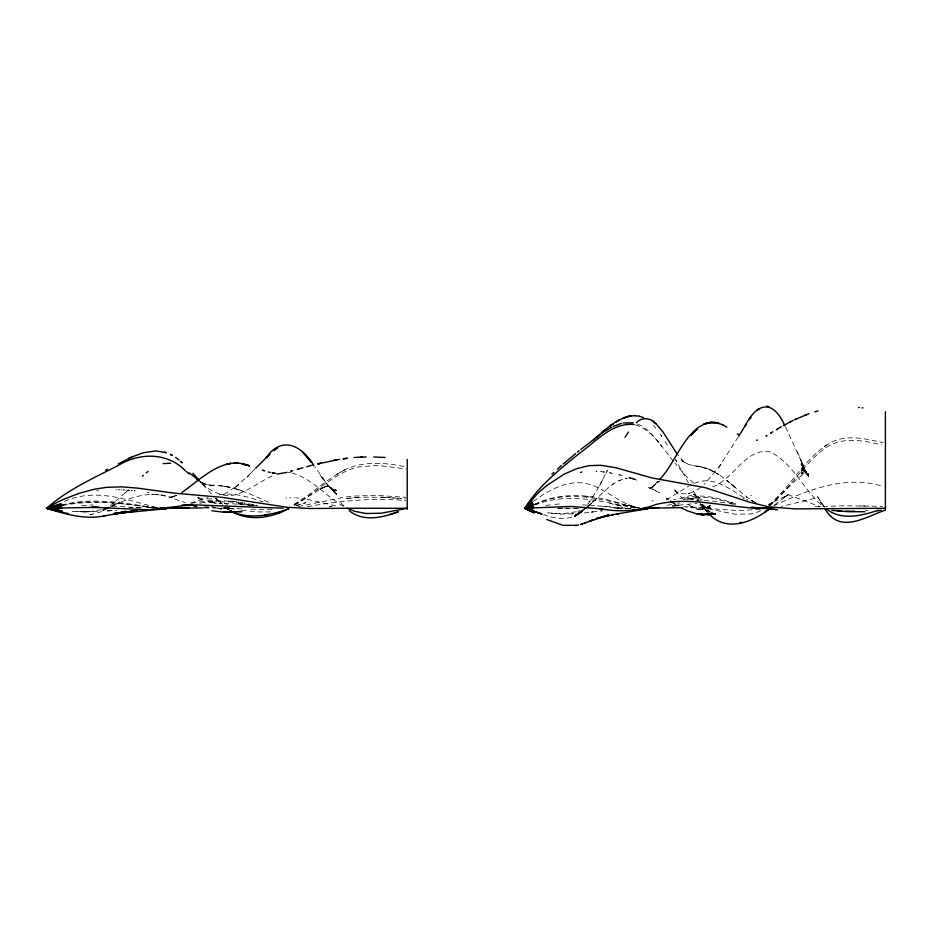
<?xml version="1.0" encoding="UTF-8"?>
<svg xmlns="http://www.w3.org/2000/svg" width="932" height="932" viewBox="0 0 932 932"><rect width="100%" height="100%" fill="white"/><g stroke="black" fill="none" stroke-linecap="round" stroke-linejoin="round"><path stroke-width="0.7" stroke-dasharray="4.66 3.5" d="M605.905 473.316L607.443 470.276L599.614 485.502M602.829 479.386L596.41 491.222L586.927 505.645M738.167 437.026L718.758 467.386L704.266 484.325M652.179 487.774L657.712 481.541M590.084 504.701L592.892 501.649L588.208 505.948M652.167 487.087L659.53 481.063L652.155 487.017L648.241 488.974L652.155 487.11L657.701 481.366M254.646 469.274L246.992 477.172L250.813 473.409L234.037 488.38L238.417 484.885L222.69 495.16M125.575 492.702L128.395 489.906L110.489 505.796M769.844 505.878L797.244 478.652L804.945 473.281L801.042 473.899L808.755 473.957L801.007 471.907L808.731 474.644L800.984 469.763L808.72 475.157L800.972 467.794L808.72 475.588L800.972 466.012L808.731 475.984L800.984 464.451L808.743 476.38L800.996 463.029L808.755 476.765L801.007 461.888L808.778 477.184L801.031 460.979M768.795 505.051C791.291 486.213 804.77 457.472 830.703 442.595C847.2 433.997 866.154 438.914 883.245 442.7M588.069 506.565L596.41 498.48L593.206 501.777C603.33 492.795 612.813 480.784 626.887 478.256L625.197 478.5L632.548 478.221L628.622 478.116L636.498 479.363L628.669 477.743L636.521 479.852M768.947 505.692C790.196 488.997 803.326 464.043 825.298 448.152C841.922 436.258 863.335 440.358 881.707 444.925M774.247 505.144L787.994 494.892L782.682 498.212L787.994 494.997L768.317 504.468M533.314 501.451C549.204 489.638 569.848 478.093 590.177 484.57C607.909 490.267 621.679 505.272 640.424 508.138M700.713 487.25C693.408 493.412 680.395 497.572 673.44 488.718L683.867 500.135M612.184 484.78L613.722 483.801M112.248 505.82L114.531 504.363L112.236 505.668M666.298 499.89L689.494 485.584M294.232 505.412L319.886 489.335L328.227 485.386L319.874 489.195L328.215 485.898L319.862 488.403L328.169 486.12L336.534 490.558L328.157 485.956L336.522 492.224L328.146 485.747L336.522 493.867L328.146 485.572L319.804 474.842L328.169 485.607L314.818 466.874M336.568 474.539C356.909 460.35 382.901 461.864 405.968 466.955M294.512 504.795C312.954 494.845 327.947 479.398 347.123 470.695A60.184 55.885 0 0 1 358.459 467.002L377.355 465.289L405.991 468.947M344.957 469.81C325.757 479.456 310.624 495.358 291.751 505.47M110.477 506.892L119.902 502.616L114.252 505.179C131.447 496.768 151.73 490.36 170.544 497.548L176.789 495.265M272.016 475.984C259.224 481.751 248.25 491.444 234.445 494.939C221.804 498.026 210.096 490.197 200.52 482.916M176.777 495.381L170.544 497.373L178.035 494.88M712.642 486.912C733.729 479.165 744.307 449.259 768.935 451.391C793.295 462.423 803.291 490.314 823.399 506.682M618.522 480.9L620.118 480.225M694.526 483.358C713.982 474.516 732.016 490.884 747.802 500.065M746.206 497.35L746.963 497.047M296.388 505.925L305.766 502.663L295.77 505.505M101.868 511.598L90.253 514.755L94.132 514.056M743.2 498.55L744.703 497.968M578.003 511.272L579.587 510.654M534.153 504.48C564.338 489.929 598.204 495.113 628.506 506.204L621.656 504.457L639.049 507.765M750.796 495.591L751.565 495.311M534.677 504.585C568.671 488.45 602.981 499.75 636.964 507.858M773.944 505.703C807.555 490.104 844.112 475.087 881.719 485.956M229.656 507.649L221.688 509.105L211.587 506.425M64.413 501.369C94.901 487.681 126.869 499.75 156.879 507.614M190.524 503.152L207.743 497.653M732.668 502.476L729.663 503.397M228.328 507.847L225.672 508.686L228.328 507.998M534.793 505.167C567.518 491.7 601.688 501.509 634.459 507.987M174.284 496.511L170.544 497.56L185.515 502.721M576.43 511.75L561.798 513.858L547.771 512.856L561.949 514.138L574.939 513.683L571.84 513.951M679.743 498.538L693.35 494.729L698.918 497.164L693.326 494.135L702.472 500.414M814.673 498.352L781.424 506.414M571.665 517.167C562.392 519.916 552.606 517.761 543.682 514.755M683.983 498.48C701.283 492.807 719.178 498.154 735.639 504.014M101.239 509.734L88.435 511.773L72.603 511.47L99.992 511.47M253.69 504.853L248.914 505.668M61.78 504.993C92.944 496.849 124.69 503.175 155.76 507.789L151.368 507.346L155.749 507.777M298.275 506.565L343.349 497.385A121.673 86.035 0 0 1 354.661 496.034L377.274 495.393L405.979 497.327M671.529 504.48L665.203 505.645M677.681 503.338L679.743 502.965M702.483 504.328L706.037 507.858L710.242 507.556L706.048 507.521L702.472 505.191L706.048 507.509L710.242 507.987L706.048 507.521L702.472 504.876L706.037 507.602L708.145 507.346L706.048 507.812L702.483 504.422M199.856 503.268C218.869 498.748 238.429 501.23 257.174 505.738M60.731 505.552C91.418 498.305 122.628 503.63 153.244 507.94L146.965 507.358L155.749 508.15M693.373 499.832L688.492 498.643L693.385 498.981L688.492 498.737L693.385 498.154L683.995 499.517L698.93 497.432L706.037 497.455L714.39 498.608L735.639 504.154M675.618 499.389L673.58 499.715M760.186 509.268L738.913 510.654L708.844 508.534A265.224 237.229 0 0 0 697.567 507.893L686.302 507.637M170.533 497.21L169.601 497.094L174.284 496.616M90.264 514.744L92.186 514.441M96.485 490.861L98.443 490.605M347.589 498.364L346.646 498.492L358.412 497.222M211.622 498.853L202.663 498.958L197.945 497.502M706.048 507.637L708.145 507.451L706.048 507.975L710.242 505.738L702.472 509.431L696.099 508.884L702.472 509.431C696.122 510.293 690.507 506.612 686.127 502.43M62.747 505.47C92.303 499.68 122.325 503.257 151.823 507.346M384.753 497.339L365.95 497.129L347.123 498.41L348.533 498.236M307.315 506.682C339.842 500.822 372.905 497.583 405.944 500.566M678.601 505.214L697.101 503.327M347.123 498.41L348.055 498.305M545.779 505.447L553.072 504.62M584.236 512.961L602.328 510.783L601.012 510.922M554.878 504.422L561.868 503.723M219.381 494.776C234.41 492.224 249.182 497.292 263.243 502.01M107.448 510.981L116.756 510.305M865.688 510.561L867.89 510.363M285.833 498.061L286.648 497.991M270.746 511.913L256.976 511.948L239.442 509.874M191.456 503.257L213.207 499.936L218.228 500.507L214.768 499.634L227.664 504.538M651.911 500.892L653.379 500.799M696.157 500.764L710.207 500.717L728.509 503.373M81.76 505.587L93.27 504.946M688.48 498.737L693.385 498.445M814.871 506.763L843.926 505.785L882.627 506.332M289.899 497.828L290.982 497.77M221.7 503.513L218.938 503.641L229.645 503.536L253.341 505.61M203.689 507.125L211.879 506.752M271.993 509.35L249.461 509.175M629.962 508.674L614.934 508.429M629.962 508.429L622.448 508.441M204.376 507.952L219.393 508.08A419.936 296.935 0 0 1 230.67 508.406L241.947 508.872M614.934 508.686L618.685 508.709M204.364 507.218L215.642 507.451M683.797 506.577L697.567 507.276A112.527 109.172 0 0 1 708.844 508.965L735.15 514.208L750.178 514.01A39.598 38.422 0 0 0 761.444 510.363M115.824 489.743L116.547 489.766M860.434 505.878L868.752 506.029M588.663 501.672L590.061 501.707M628.413 508.441L631.069 508.523M140.522 507.952L129.711 507.544M596.864 471.289L596.037 471.254L596.864 471.312M582.71 504.864L594.243 505.587M120.822 489.882L121.533 489.917M626.619 508.418L630.661 508.581L595.63 505.703M294.232 497.805L295.339 497.851M122.954 489.987L124.375 490.057L123.665 490.011M380.99 497.047L405.362 498.911L404.418 498.818M112.213 506.053L142.98 507.963M630.661 508.604L602.759 506.6M125.785 490.139L126.496 490.174M384.741 497.234L401.144 498.503M144.309 506.659L159.302 507.882L151.916 506.892M296.434 497.921L298.648 498.084M604.926 472.081L600.126 471.522M151.811 507.346L156.809 507.765M131.424 490.535L132.134 490.593L131.424 490.535M288.268 472.466L290.761 472.699M238.406 504.037L254.611 505.761M639.445 508.08L630.719 507.148L636.952 507.893M584.213 496.372L590.119 497.117L587.288 496.698M229.645 501.008L238.406 502.115M603.365 471.907L604.146 472.011M234.433 509.187L230.67 508.697A170.521 158.324 0 0 0 223.156 507.928M147.279 492.317L149.143 492.609M257.174 505.657L229.645 501.835L208.488 502.138L214.791 502.721L208.488 501.556L218.239 504.247M307.304 499.249L338.689 506.6M729.605 503.583L734.626 504.538M615.761 504.818L622.658 506.332L609.575 503.315M160.758 494.869L168.669 496.896M292.007 473.002C312.208 478.466 325.618 496.162 343.337 506.239M635.205 424.829C652.878 430.036 662.069 447.977 673.335 461.107M200.625 482.368L211.89 485.933L204.388 484.034L215.653 485.922L211.89 485.153C232.977 484.99 251.908 494.974 270.734 503.152M225.672 507.055L229.656 508.22L225.672 506.81M200.625 482.438L204.376 483.545L200.613 481.495M787.587 494.519L820.475 506.845M229.423 509.21L223.156 506.542L229.423 510.293M628.704 477.37L636.533 480.306M628.692 504.771L632.595 506.309M637.441 424.025C647.903 428.231 654.893 437.621 661.662 446.195L660.52 444.704M648.229 487.203L659.483 492.737L652.144 488.892M225.672 508.161L229.645 510.41M751.122 500.344L757.122 503.828C735.779 491.921 720.203 467.293 693.956 465.685L697.113 466.256L687.769 464.346L689.284 464.672L683.203 461.538L684.717 462.82L677.086 453.966M668.722 499.645L666.275 498.154L668.314 499.564M711.081 512.53L700.41 503.443M198.12 497.793L205.518 503.059M200.077 481.658L204.364 484.617L200.065 481.262M218.228 500.74L215.63 498.224L224.682 506.053M699.827 504.538L706.037 509.874L700.969 504.923M693.746 483.091L686.173 476.322L674.85 463.041M709.17 512.763L699.955 503.956M340.739 502.732L344.945 506.973M215.758 498.34L221.7 503.804M211.611 494.111L201.242 482.578M653.32 425.435L655.802 428.289M707.4 512.204L701.237 504.596M824.342 506.985L816.572 495.276L824.342 507.031L820.451 501.929L823.562 506.892M698.755 501.195L697.089 498.946L700.41 503.501M693.361 491.222L698.93 499.692M665.122 441.5L667.324 445.123M688.445 482.916L675.572 459.697L677.611 463.425M785.618 427.159L804.922 469.122M797.198 451.519L801.066 460.42M801.054 460.385L804.933 469.367M720.925 464.357L718.758 467.386L720.925 464.357M710.242 505.226L706.048 508.208L702.472 509.291L710.242 505.505L706.048 508.196L710.242 505.226M826.463 445.007L824.342 446.428L826.463 445.007M582.162 471.93L580.1 472.326L582.162 471.953M689.68 493.331L688.468 493.541L689.68 493.331M592.822 511.878L591.424 512.076L592.822 511.878M698.942 497.525L693.373 498.026L698.942 497.525M332.095 506.554L329.276 506.763L332.095 506.554M111.071 510.643L107.448 510.829L111.071 510.654M562.346 508.173L556.078 508.185L579.867 508.22L562.346 508.173M88.47 511.901L80.804 511.878L88.47 511.901M153.733 494.438L151.869 494.403L153.733 494.438M119.401 489.836L118.69 489.813L119.401 489.836M129.315 490.372L128.604 490.325L129.315 490.372M223.156 486.155L219.404 485.828L230.67 487.378L223.156 486.108M134.942 490.838L134.231 490.78L134.942 490.838M159.337 494.869L155.609 494.519L159.349 494.892M221.688 509.047L218.216 508.569L221.688 509.105M242.693 503.536L238.406 502.884L242.693 503.536M700.421 466.781L697.113 466.175L707.4 468.563L719.015 474.703L711.069 470.136L700.421 466.687M612.604 473.363L609.54 472.78L612.627 473.398M621.982 475.437L618.825 474.772L622.005 475.471M214.779 502.826L208.488 501.136L214.779 502.849M636.498 507.625L628.657 505.295L636.498 507.625M241.936 490.815L234.421 488.333L241.936 490.815M199.821 498.643L197.945 497.618L199.821 498.643M693.315 507.602L690.845 506.239L693.315 507.602M754.722 502.395L751.122 500.216L757.122 503.839L751.122 500.274L754.722 502.383M709.858 511.761L707.4 510.235L709.858 511.761M677.587 492.667L675.525 491.059L677.587 492.667M735.173 487.401L726.878 480.551L735.173 487.389M336.534 494.764L328.146 485.572L336.534 494.764M683.191 461.748L681.676 460.047L683.191 461.748M707.4 512.087L703.718 507.858L707.4 512.087M661.778 436.339L660.637 434.673L661.767 436.339"/><path stroke-width="1.4" d="M738.668 436.188L746.206 424.142L744.703 426.472C756.633 402.892 772.756 398.313 784.907 425.947M624.999 437.318L628.448 432.064M659.553 479.467C677.506 462.237 690.088 411.758 722.987 424.922M255.601 468.318L269.942 454.024L266.121 457.682C282.046 435.011 302.178 445.729 313.991 465.732M551.942 474.225L553.806 472.454M557.569 468.971L561.32 465.627M593.346 439.974C604.6 430.223 615.889 418.887 630.999 415.754M142.456 476.182L143.4 475.343M532.067 501.847L524.774 508.266L533.92 512.88M588.069 506.565L574.555 516.223L582.314 510.853L578.434 514.01M563.173 464.008L575.65 453.593M577.397 452.183L579.133 450.785M146.208 472.943L148.083 471.441M580.857 449.399L603.19 432.308M771.44 507.276C754.815 521.303 726.727 533.325 709.24 514.021M532.37 502.732L524.774 508.266L533.954 512.6M181.787 492.55C201.463 479.001 223.086 455.026 249.473 465.79L241.959 463.938L249.473 465.767M636.393 422.72C641.764 416.674 650.944 417.804 655.918 423.722L652.225 420.81L655.93 423.676L663.036 432.017L677.086 453.966M771.44 432.658L770.659 433.17L772.838 431.761M532.522 503.21L524.774 508.266L533.931 512.181M777.043 429.291L776.344 429.745L781.249 426.728M766.756 435.477L765.976 435.978L766.756 435.547M604.53 431.423L611.858 427.136M532.591 503.466L524.774 508.266L533.92 512.052M532.673 503.734L524.774 508.266L533.477 511.819M783.323 425.598L793.132 420.414M118.248 463.915L132.134 456.89L143.295 452.754L155.865 450.902L166.49 452.766L164.556 452.067M532.755 504.049L524.774 508.266L533.908 511.901M106.702 508.208L102.916 510.13L109.219 507.439M288.815 508.418C271.329 518.285 248.681 521.757 230.74 510.981M105.584 470.194L107.483 469.239M532.836 504.363L524.774 508.266L533.896 511.738M794.425 419.796L809.023 413.668M613.396 426.39L621.504 423.373M532.999 505.016L524.774 508.266L533.873 511.563M288.885 508.802C270.373 515.245 249.112 520.021 230.67 510.981M586.123 522.572L584.248 523.143L608.712 514.918L596.2 518.623L613.396 514.522L611.881 514.825L648.276 508.616M580.519 524.448L584.248 523.271M60.976 503.618L46.6 508.266C64.203 513.847 84.544 519.672 102.275 516.246M298.24 469.134L297.308 469.437L302.923 467.748M389.588 514.522L398.465 511.75C382.947 517.458 363.48 522.374 349.29 510.736M756.551 440.323L757.448 440.044M277.025 474.062L287.021 472.349M291.693 470.963L290.761 471.254L292.636 470.683M306.663 466.781L312.278 465.208M878.084 510.317C861.844 515.641 842.248 520.743 827.197 509.571M814.789 411.851L817.993 410.919M581.452 524.145L582.395 523.877M61.163 504.363L46.6 508.266L50.444 509.303M533.267 506.216L524.774 508.266C538.929 485.584 560.225 468.784 580.822 452.276C596.736 440.766 612.487 422.417 633.981 424.514M578.644 524.926L577.712 525.135M61.302 504.993L46.6 508.266C67.593 489.638 93.526 478.128 118.271 465.452C139.311 452.521 167.609 452.113 185.491 470.893M406.002 508.534L381.188 513.217L366.066 513.509L354.696 511.295L347.123 508.266L309.552 508.499L287.021 507.253L223.144 497.478L174.249 493.133L137.155 488.088L122.115 486.877L106.702 487.32L94.843 489.114L79.034 493.343L63.807 499.226A143.446 101.425 0 0 0 53.171 504.48L46.6 508.266L59.59 511.621M317.905 463.868L339.539 459.371M739.647 522.712L741.662 522.328M61.407 505.552L46.6 508.266L54.277 510.2M104.838 515.827L103.906 515.978L125.412 512.029L114.17 513.963L136.701 510.922L114.182 513.695L166.805 508.651M529.073 507.544L524.774 508.266L536.914 494.298A131.191 117.339 0 0 1 547.923 484.745L564.081 474.225L576.628 468.668L588.919 465.674L600.674 465.278L615.737 467.701L652.365 478.023L705.093 487.611L750.202 502.383L768.947 506.915L795.229 508.884L885.4 508.266M623.193 422.988L633.178 422.825M103.44 516.06L102.741 516.177M574.881 525.601L576.768 525.322L562.905 525.31L546.735 519.508M61.477 506.064L46.6 508.266L54.277 510.084M264.502 514.965L268.253 514.429M533.407 507.02L524.774 508.266L533.325 511.237M672.508 505.994L678.601 505.214M877.198 510.736L881.311 510.188M163.065 463.553L170.556 463.297M61.535 506.53L46.6 508.266L61.361 511.715M211.844 510.771L223.144 512.122L234.445 511.633M630.976 416.01L635.274 415.614M354.009 457.519L354.731 457.461M56.141 507.451L46.6 508.266L53.951 509.967M230.682 511.971L234.445 511.715L223.144 512.076L241.959 511.575L238.196 511.552M639.445 509.559L647.472 508.93M355.675 457.379L366.16 456.948M166.479 508.779L160.141 509.093M658.761 507.497L649.988 508.022M61.594 507.404L46.6 508.266L61.326 511.54M360.439 457.111L362.35 457.03M644.338 508.441L652.202 508.126M61.617 507.707L46.6 508.266L61.326 511.377M170.568 508.161L189.347 507.486M864.779 511.726L848.167 511.691L831.915 510.387M648.742 508.196L682.55 507.625M854.691 511.249L845.895 511.237M53.858 508.22L46.6 508.266L61.873 511.423M168.063 508.255L203.118 507.952M347.123 508.266L407.226 508.266M162.017 508.301L166.805 508.185M373.767 456.983L385.091 457.472M528.828 508.359L524.774 508.266L533.267 511.016M283.258 508.196L196.85 504.969L181.822 505.354L189.336 505.028L148.025 509.804L95.437 507.381L46.6 508.266L61.396 511.051M768.947 508.884L777.09 509.594M771.463 508.488L751.134 507.381L771.463 508.406C732.878 509.874 694.002 495.172 655.942 504.492C637.884 511.225 618.382 512.414 599.556 508.534L602.759 508.988L570.582 506.437L524.774 508.266L527.361 509.093M50.806 508.453L46.6 508.266L61.862 511.097M162.028 508.08L164.533 508.196M771.451 509.303L768.947 508.895L777.09 509.734M758.322 507.789L765.195 508.15M635.24 415.788L639.538 416.185M275.767 473.293L272.016 472.85L273.892 473.188M858.512 407.47L859.292 407.54M837.146 510.538L841.491 510.981M53.951 509.082L46.6 508.266L53.718 509.513M861.902 407.82L862.939 407.948M52.134 509.012L46.6 508.266L61.838 510.736M54.895 509.385L57.668 509.757M768.947 508.93L771.451 509.431M528.957 509.152L524.774 508.266L533.453 507.532L524.774 508.266L541.737 513.94L524.774 508.266L533.221 510.387M65.345 512.961L68.153 513.555M61.768 512.146L63.935 512.658M268.265 472L270.14 472.501M533.255 510.654L524.774 508.266L541.702 514.056M639.527 416.371L643.476 417.524M52.332 509.955L49.454 509.117M529.947 509.921L533.838 511.167M263.57 470.52L262.626 470.206L264.746 470.905M193.029 505.377L196.792 506.624L190.524 504.503M712.071 512.984L715.065 514.359L711.081 513.404L715.077 514.033L703.718 514.72L697.066 513.951L687.653 510.957L681.537 507.893M722.987 425.062L726.925 427.182M199.366 480.807L196.862 479.444L199.005 480.924M675.42 504.363L670.353 500.973M737.259 433.881L738.272 434.568M175.612 457.426L178.909 459.907M189.324 472.92L198.994 480.423M186.423 471.639L189.243 473.899M303.017 452.707L311.486 462.354L307.257 457.169M192.808 473.258L198.423 479.409M825.193 509.175C839.988 534.455 865.816 516.747 885.4 510.095L885.4 411.676M407.226 459.499L407.226 509.396M750.796 417.408L749.258 419.598L750.796 417.408M693.909 432.238L690.74 435.524L697.078 429.046L693.909 432.238M604.484 430.281L601.804 432.588L604.495 430.339M582.314 510.806L574.555 516.13L582.314 510.853M759.161 408.589L757.401 409.917L759.161 408.589M277.585 447.663L273.763 450.529L277.585 447.71M613.338 423.547L610.262 425.819L613.349 423.606M768.317 509.513L765.195 511.75L768.317 509.559M619.768 419.68L616.367 421.753L619.792 419.726M790.546 421.777L789.253 422.417L790.546 421.777M132.123 456.878L128.651 458.591L132.134 456.89M797.011 418.643L795.718 419.272L797.011 418.643M806.297 414.705L804.933 415.264L806.297 414.775M281.569 511.878L277.573 513.474L281.569 511.913M707.4 422.744L703.718 424.188L711.081 422.138L719.05 423.291L715.065 422.312L707.4 422.732M627.085 416.639L623.135 418.165L631.011 415.893L627.085 416.639M593.02 519.986L589.863 520.988L593.02 520.009M320.713 463.181L317.905 463.926L320.713 463.286M125.412 511.353L114.17 514.091L125.412 511.353M618.196 513.788L616.588 514.091L618.196 513.788M335.765 460.035L333.877 460.373L335.765 460.035M608.747 515.501L605.672 516.025L608.736 515.501M230.67 463.39L226.907 464.02L230.67 463.39M125.412 512.192L114.17 513.963L125.412 512.192M136.689 510.678L114.182 513.509L136.689 510.678M347.123 458.264L343.325 458.812L347.123 458.264M636.37 509.594L632.385 510.13L636.37 509.618M711.093 514.161L700.398 514.499L715.077 513.87L707.4 514.569L711.093 514.161M164.533 508.324L159.5 508.418L164.533 508.406M711.093 514.382L707.4 514.441L711.093 514.406M95.437 507.369L91.674 507.358L99.188 507.427L95.437 507.369M238.196 463.344L234.433 463.181L238.196 463.344M703.718 514.72L697.066 513.975L703.718 514.709M768.784 406.83L766.826 406.282L768.784 406.83M172.315 455.387L170.37 454.42L172.304 455.399M182.148 462.645L180.54 461.305L182.136 462.703"/></g></svg>
